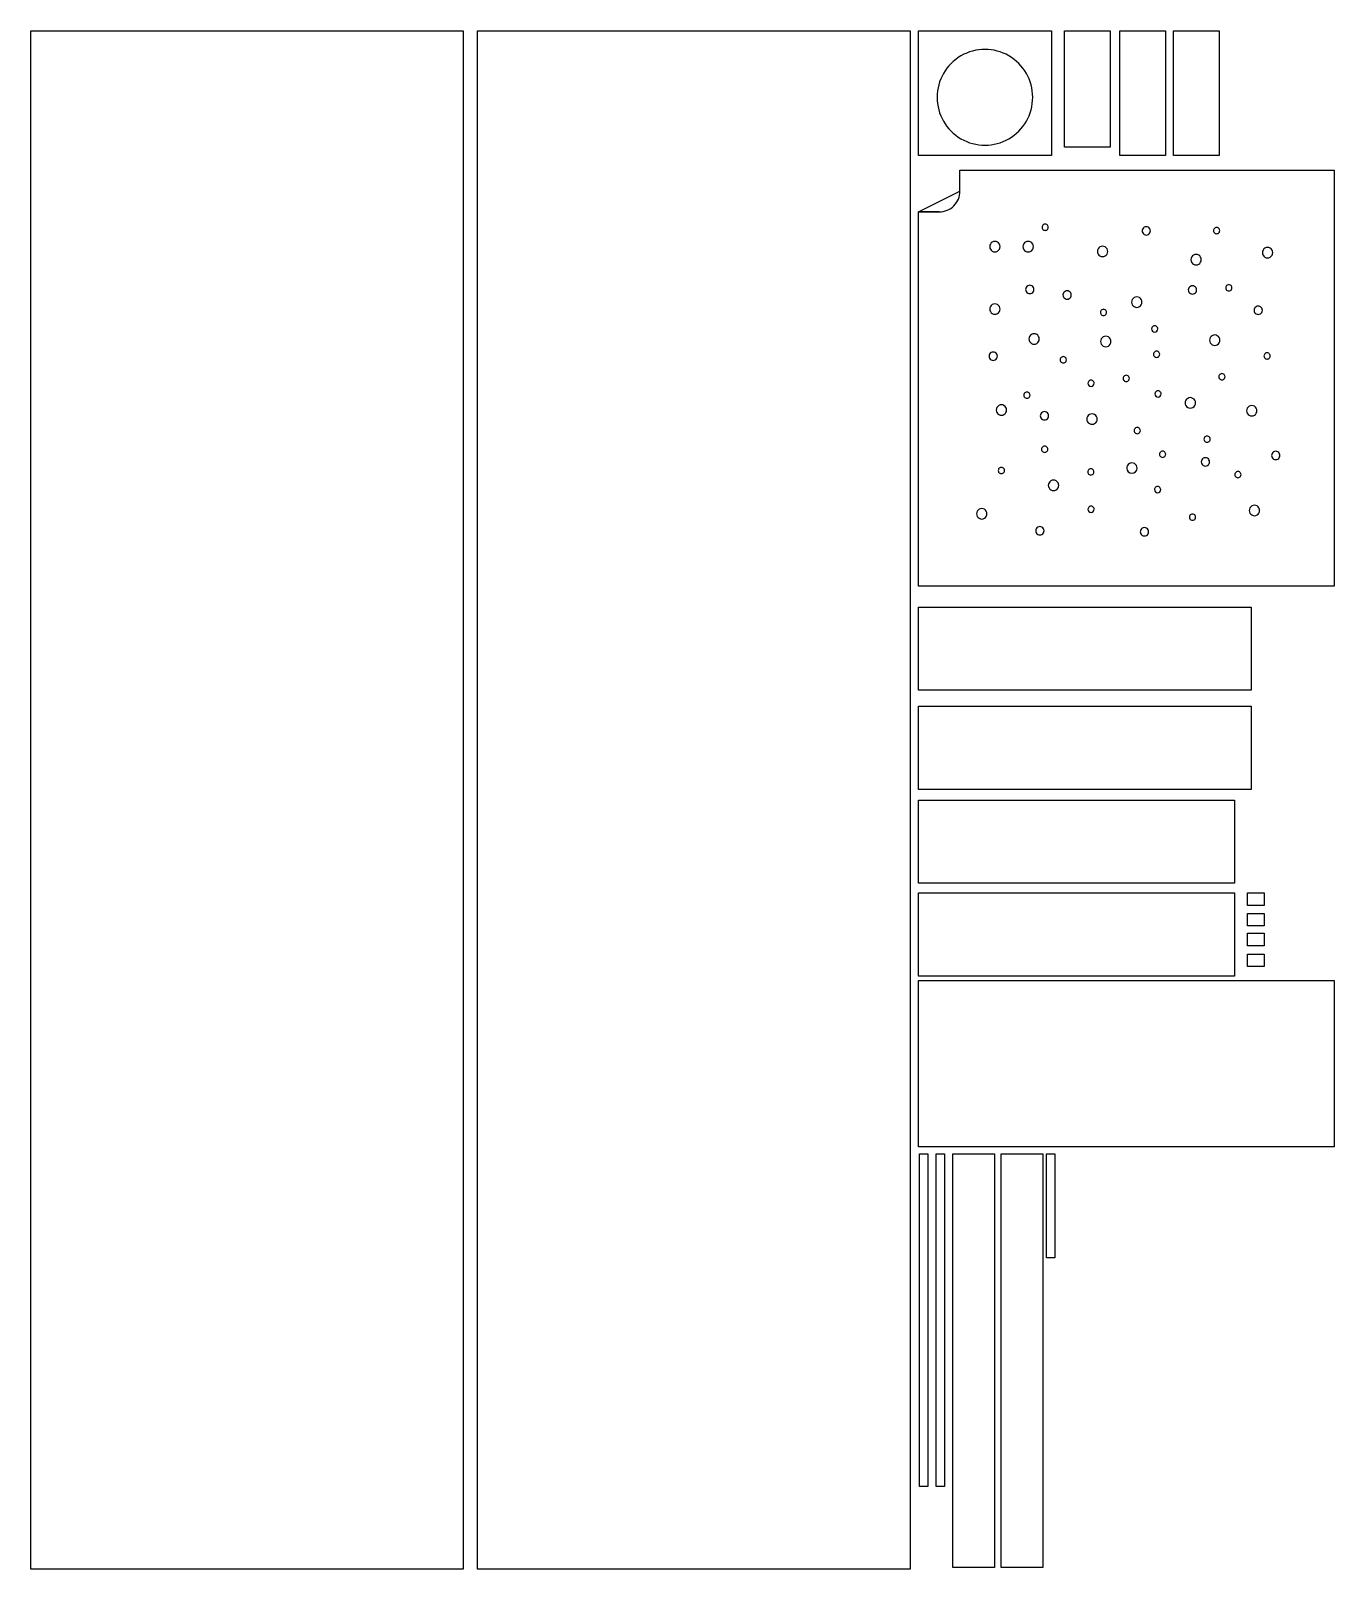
# Model space of a CAD drawing. Extents: x 4 to 318, y 226 to 596.
import ezdxf

# ---------------------------------------------------------------- set-up
doc = ezdxf.new("R2010")
doc.units = 0
doc.layers.get('0').update_dxf_attribs({"linetype": 'CONTINUOUS'})

msp = doc.modelspace()

# ---------------------------------------------------------------- linework, layer by layer
at = {"color": 7}
for points in [[(108.300627, 595.73105), (108.300627, 225.73104), (4.300626, 225.73104), (4.300626, 595.73105), (108.300627, 595.73105), (108.300627, 595.73105)], [(111.736892, 225.73104), (111.736892, 595.73105), (215.736892, 595.73105), (215.736892, 225.73104), (111.736892, 225.73104), (111.736892, 225.73104)], [(217.747952, 565.73104), (217.747952, 595.73105), (249.747944, 595.73105), (249.747944, 565.73104), (217.747952, 565.73104), (217.747952, 565.73104)], [(252.904797, 595.73105), (263.904803, 595.73105), (263.904803, 567.731038), (252.904797, 567.731038), (252.904797, 595.73105), (252.904797, 595.73105)], [(277.182089, 595.73105), (277.182089, 565.73104), (266.182083, 565.73104), (266.182083, 595.73105), (277.182089, 595.73105), (277.182089, 595.73105)], [(290.092582, 565.73104), (279.092564, 565.73104), (279.092564, 595.73105), (290.092582, 595.73105), (290.092582, 565.73104), (290.092582, 565.73104)], [(245.247939, 579.731026), (245.247939, 579.731026)], [(227.74796, 557.182799), (227.74796, 562.182798), (317.74796, 562.182798), (317.74796, 462.1828), (217.747952, 462.1828), (217.747952, 552.182496), (217.747952, 552.182496)], [(217.747952, 552.182496), (222.747942, 552.182801)], [(248.978098, 548.468017), (248.978098, 548.468017)], [(273.559456, 547.605205), (273.559456, 547.605205)], [(290.220626, 547.662724), (290.220626, 547.662724)], [(237.398718, 543.808822), (237.398718, 543.808822)], [(245.398702, 543.808822), (245.398702, 543.808822)], [(263.283124, 542.658402), (263.283124, 542.658402)], [(285.781637, 540.682172), (285.781637, 540.682172)], [(302.972583, 542.370798), (302.972583, 542.370798)], [(245.546756, 533.512573), (245.546756, 533.512573)], [(284.661017, 533.397534), (284.661017, 533.397534)], [(293.154213, 533.91522), (293.154213, 533.91522)], [(254.52004, 532.189592), (254.52004, 532.189592)], [(271.508632, 530.463964), (271.508632, 530.463964)], [(237.398718, 528.808821), (237.398718, 528.808821)], [(263.013207, 527.990565), (263.013207, 527.990565)], [(300.479262, 528.508254), (300.479262, 528.508254)], [(275.322696, 524.021621), (275.322696, 524.021621)], [(246.832137, 521.605739), (246.832137, 521.605739)], [(264.055425, 521.000302), (264.055425, 521.000302)], [(290.260476, 521.318135), (290.260476, 521.318135)], [(236.746079, 517.464232), (236.746079, 517.464232)], [(253.349692, 516.60142), (253.349692, 516.60142)], [(275.782859, 517.924401), (275.782859, 517.924401)], [(302.357536, 517.521755), (302.357536, 517.521755)], [(260.022131, 510.964367), (260.022131, 510.964367)], [(268.477706, 512.114786), (268.477706, 512.114786)], [(291.486082, 512.517433), (291.486082, 512.517433)], [(244.606504, 508.088319), (244.606504, 508.088319)], [(276.127989, 508.375926), (276.127989, 508.375926)], [(238.951787, 504.522024), (238.951787, 504.522024)], [(284.393327, 506.247652), (284.39333, 506.247652)], [(299.176214, 504.349459), (299.176214, 504.349459)], [(249.05554, 503.14152), (249.05554, 503.14152)], [(260.752212, 502.336227), (260.752212, 502.336227)], [(271.123681, 499.575221), (271.123681, 499.575221)], [(287.919781, 497.504469), (287.919781, 497.504469)], [(248.863064, 495.088588), (248.863064, 495.088588)], [(277.220894, 493.880649), (277.220894, 493.880649)], [(304.678306, 493.593044), (304.678306, 493.593044)], [(238.451774, 489.969226), (238.451774, 489.969226)], [(259.964614, 489.6241), (259.964614, 489.6241)], [(270.35821, 490.544435), (270.35821, 490.544435)], [(287.767155, 492.039978), (287.767155, 492.039978)], [(295.339996, 488.991369), (295.339996, 488.991369)], [(251.491344, 486.402928), (251.491344, 486.402928)], [(276.012955, 485.367551), (276.012955, 485.367551)], [(234.235063, 479.557936), (234.235063, 479.557936)], [(260.022131, 480.650833), (260.022131, 480.650833)], [(284.411025, 478.752643), (284.411025, 478.752643)], [(299.808928, 480.363229), (299.808928, 480.363229)], [(247.962663, 475.473949), (247.962663, 475.473949)], [(273.099293, 475.243867), (273.099293, 475.243867)], [(217.747952, 457.131285), (297.747972, 457.131285), (297.747972, 437.131286), (217.747952, 437.131286), (217.747952, 457.131285), (217.747952, 457.131285)], [(217.747952, 433.261198), (297.747972, 433.261198), (297.747972, 413.261198), (217.747952, 413.261198), (217.747952, 433.261198), (217.747952, 433.261198)], [(293.747952, 410.718102), (293.747952, 390.718103), (217.747952, 390.718103), (217.747952, 410.718102), (293.747952, 410.718102), (293.747952, 410.718102)], [(217.747952, 368.385974), (217.747952, 388.385973), (293.747952, 388.385973), (293.747952, 368.385974), (217.747952, 368.385974), (217.747952, 368.385974)], [(300.925315, 385.385974), (296.925323, 385.385974), (296.925323, 388.385973), (300.925315, 388.385973), (300.925315, 385.385974), (300.925315, 385.385974)], [(300.925315, 380.472682), (296.925323, 380.472682), (296.925323, 383.472682), (300.925315, 383.472682), (300.925315, 380.472682), (300.925315, 380.472682)], [(300.925315, 375.684297), (296.925323, 375.684297), (296.925323, 378.684297), (300.925315, 378.684297), (300.925315, 375.684297), (300.925315, 375.684297)], [(300.925315, 373.649266), (300.925315, 370.649266), (296.925323, 370.649266), (296.925323, 373.649266), (300.925315, 373.649266), (300.925315, 373.649266)], [(217.747952, 327.328076), (217.747952, 367.328078), (317.74796, 367.328078), (317.74796, 327.328076), (217.747952, 327.328076), (217.747952, 327.328076)], [(218.04691, 245.66201), (218.04691, 325.662008), (220.046906, 325.662008), (220.046906, 245.66201), (218.04691, 245.66201), (218.04691, 245.66201)], [(224.005213, 325.662008), (224.005213, 245.66201), (222.005217, 245.66201), (222.005217, 325.662008), (224.005213, 325.662008), (224.005213, 325.662008)], [(236.015603, 325.662008), (236.015603, 226.16201), (226.015595, 226.16201), (226.015595, 325.662008), (236.015603, 325.662008), (236.015603, 325.662008)], [(237.68142, 325.662008), (247.681428, 325.662008), (247.681428, 226.16201), (237.68142, 226.16201), (237.68142, 325.662008), (237.68142, 325.662008)], [(248.521942, 300.66201), (248.521942, 325.662008), (250.521938, 325.662008), (250.521938, 300.66201), (248.521942, 300.66201), (248.521942, 300.66201)]]:
    msp.add_lwpolyline(points, close=True, dxfattribs=at)
for points in [[(227.993788, 589.702327), (224.433562, 587.644846), (222.242803, 583.84301), (222.247957, 579.731026)], [(239.502108, 589.702327), (235.941882, 591.759809), (231.554014, 591.759809), (227.993788, 589.702327)], [(245.247939, 579.731026), (245.253092, 583.84301), (243.062334, 587.644846), (239.502108, 589.702327)], [(222.247957, 579.731026), (222.242803, 575.619042), (224.433562, 571.817205), (227.993788, 569.759724)], [(239.502108, 569.759724), (243.062334, 571.817205), (245.253092, 575.619042), (245.247939, 579.731026)], [(227.993788, 569.759724), (231.554014, 567.702243), (235.941882, 567.702243), (239.502108, 569.759724)], [(226.283487, 553.64726), (227.221172, 554.584942), (227.747959, 555.856714), (227.74796, 557.182799)], [(222.747942, 552.182801), (224.074027, 552.182796), (225.345801, 552.709578), (226.283487, 553.64726)], [(247.852079, 549.120505), (247.619506, 548.985737), (247.476838, 548.736812), (247.478115, 548.468017)], [(247.478115, 548.468017), (247.476838, 548.199222), (247.619506, 547.950297), (247.852079, 547.815529)], [(248.604135, 549.120505), (248.371562, 549.255273), (248.084651, 549.255273), (247.852079, 549.120505)], [(247.852079, 547.815529), (248.084651, 547.680762), (248.371562, 547.680762), (248.604135, 547.815529)], [(248.978098, 548.468017), (248.979375, 548.736812), (248.836708, 548.985737), (248.604135, 549.120505)], [(248.604135, 547.815529), (248.836708, 547.950297), (248.979375, 548.199222), (248.978098, 548.468017)], [(272.058885, 548.472886), (271.749192, 548.293811), (271.558749, 547.962943), (271.55946, 547.605205)], [(271.55946, 547.605205), (271.558749, 547.247466), (271.749192, 546.916598), (272.058885, 546.737523)], [(273.060032, 548.472886), (272.750339, 548.651961), (272.368577, 548.651961), (272.058885, 548.472886)], [(273.559456, 547.605205), (273.560167, 547.962943), (273.369724, 548.293811), (273.060032, 548.472886)], [(273.060032, 546.737523), (273.369724, 546.916598), (273.560167, 547.247466), (273.559456, 547.605205)], [(289.094606, 548.315212), (288.862033, 548.180445), (288.719366, 547.931519), (288.720643, 547.662724)], [(288.720643, 547.662724), (288.719366, 547.393929), (288.862033, 547.145004), (289.094606, 547.010236)], [(289.846663, 548.315212), (289.61409, 548.44998), (289.327179, 548.44998), (289.094606, 548.315212)], [(290.220626, 547.662724), (290.221903, 547.931519), (290.079235, 548.180445), (289.846663, 548.315212)], [(289.846663, 547.010236), (290.079235, 547.145004), (290.221903, 547.393929), (290.220626, 547.662724)], [(235.523711, 544.891357), (235.136958, 544.668066), (234.898709, 544.255405), (234.898709, 543.808822)], [(236.773716, 544.891357), (236.386963, 545.114649), (235.910464, 545.114649), (235.523711, 544.891357)], [(237.398718, 543.808822), (237.398718, 544.255405), (237.160469, 544.668066), (236.773716, 544.891357)], [(243.522298, 544.895434), (243.134829, 544.671054), (242.896967, 544.256567), (242.898721, 543.808822)], [(244.775125, 544.895434), (244.387656, 545.119815), (243.909767, 545.119815), (243.522298, 544.895434)], [(245.398702, 543.808822), (245.400456, 544.256567), (245.162594, 544.671054), (244.775125, 544.895434)], [(262.659547, 543.745015), (262.272078, 543.969395), (261.79419, 543.969395), (261.40672, 543.745015)], [(272.058885, 546.737523), (272.368577, 546.558448), (272.750339, 546.558448), (273.060032, 546.737523)], [(289.094606, 547.010236), (289.327179, 546.875469), (289.61409, 546.875469), (289.846663, 547.010236)], [(234.898709, 543.808822), (234.898709, 543.362238), (235.136958, 542.949578), (235.523711, 542.726286)], [(235.523711, 542.726286), (235.910464, 542.502994), (236.386963, 542.502994), (236.773716, 542.726286)], [(236.773716, 542.726286), (237.160469, 542.949578), (237.398718, 543.362238), (237.398718, 543.808822)], [(242.898721, 543.808822), (242.896967, 543.361076), (243.134829, 542.94659), (243.522298, 542.722209)], [(243.522298, 542.722209), (243.909767, 542.497829), (244.387656, 542.497829), (244.775125, 542.722209)], [(244.775125, 542.722209), (245.162594, 542.94659), (245.400456, 543.361076), (245.398702, 543.808822)], [(261.40672, 543.745015), (261.019251, 543.520634), (260.781389, 543.106147), (260.783143, 542.658402)], [(260.783143, 542.658402), (260.781389, 542.210657), (261.019251, 541.79617), (261.40672, 541.57179)], [(261.40672, 541.57179), (261.79419, 541.347409), (262.272078, 541.347409), (262.659547, 541.57179)], [(263.283124, 542.658402), (263.284879, 543.106147), (263.047016, 543.520634), (262.659547, 543.745015)], [(262.659547, 541.57179), (263.047016, 541.79617), (263.284879, 542.210657), (263.283124, 542.658402)], [(283.905233, 541.768784), (283.517764, 541.544404), (283.279902, 541.129917), (283.281656, 540.682172)], [(283.281656, 540.682172), (283.279902, 540.234427), (283.517764, 539.81994), (283.905233, 539.59556)], [(285.15806, 541.768784), (284.770591, 541.993165), (284.292702, 541.993165), (283.905233, 541.768784)], [(285.781637, 540.682172), (285.783392, 541.129917), (285.545529, 541.544404), (285.15806, 541.768784)], [(285.15806, 539.59556), (285.545529, 539.81994), (285.783392, 540.234427), (285.781637, 540.682172)], [(301.096179, 543.45741), (300.70871, 543.23303), (300.470848, 542.818543), (300.472602, 542.370798)], [(300.472602, 542.370798), (300.470848, 541.923053), (300.70871, 541.508566), (301.096179, 541.284186)], [(302.349006, 543.45741), (301.961537, 543.681791), (301.483648, 543.681791), (301.096179, 543.45741)], [(301.096179, 541.284186), (301.483648, 541.059805), (301.961537, 541.059805), (302.349006, 541.284186)], [(302.972583, 542.370798), (302.974337, 542.818543), (302.736475, 543.23303), (302.349006, 543.45741)], [(302.349006, 541.284186), (302.736475, 541.508566), (302.974337, 541.923053), (302.972583, 542.370798)], [(283.905233, 539.59556), (284.292702, 539.371179), (284.770591, 539.371179), (285.15806, 539.59556)], [(244.046184, 534.380255), (243.736492, 534.20118), (243.546049, 533.870312), (243.54676, 533.512573)], [(243.54676, 533.512573), (243.546049, 533.154835), (243.736492, 532.823966), (244.046184, 532.644892)], [(245.047332, 534.380255), (244.737639, 534.55933), (244.355877, 534.55933), (244.046184, 534.380255)], [(245.546756, 533.512573), (245.547467, 533.870312), (245.357024, 534.20118), (245.047332, 534.380255)], [(245.047332, 532.644892), (245.357024, 532.823966), (245.547467, 533.154835), (245.546756, 533.512573)], [(253.019468, 533.057273), (252.709775, 532.878199), (252.519333, 532.54733), (252.520044, 532.189592)], [(254.020615, 533.057273), (253.710923, 533.236348), (253.32916, 533.236348), (253.019468, 533.057273)], [(254.52004, 532.189592), (254.520751, 532.54733), (254.330308, 532.878199), (254.020615, 533.057273)], [(283.160446, 534.265216), (282.850753, 534.086141), (282.66031, 533.755272), (282.661021, 533.397534)], [(282.661021, 533.397534), (282.66031, 533.039796), (282.850753, 532.708927), (283.160446, 532.529852)], [(284.161593, 534.265216), (283.8519, 534.44429), (283.470138, 534.44429), (283.160446, 534.265216)], [(284.661017, 533.397534), (284.661728, 533.755272), (284.471286, 534.086141), (284.161593, 534.265216)], [(284.161593, 532.529852), (284.471286, 532.708927), (284.661728, 533.039796), (284.661017, 533.397534)], [(292.029205, 534.564744), (291.797152, 534.430768), (291.654202, 534.183171), (291.654202, 533.91522)], [(291.654202, 533.91522), (291.654202, 533.647269), (291.797152, 533.399672), (292.029205, 533.265696)], [(292.77921, 534.564744), (292.547158, 534.698719), (292.261257, 534.698719), (292.029205, 534.564744)], [(292.029205, 533.265696), (292.261257, 533.13172), (292.547158, 533.13172), (292.77921, 533.265696)], [(293.154213, 533.91522), (293.154213, 534.183171), (293.011263, 534.430768), (292.77921, 534.564744)], [(292.77921, 533.265696), (293.011263, 533.399672), (293.154213, 533.647269), (293.154213, 533.91522)], [(235.523711, 529.891356), (235.136958, 529.668065), (234.898709, 529.255404), (234.898709, 528.808821)], [(236.773716, 529.891356), (236.386963, 530.114648), (235.910464, 530.114648), (235.523711, 529.891356)], [(237.398718, 528.808821), (237.398718, 529.255404), (237.160469, 529.668065), (236.773716, 529.891356)], [(244.046184, 532.644892), (244.355877, 532.465817), (244.737639, 532.465817), (245.047332, 532.644892)], [(252.520044, 532.189592), (252.519333, 531.831853), (252.709775, 531.500985), (253.019468, 531.32191)], [(253.019468, 531.32191), (253.32916, 531.142835), (253.710923, 531.142835), (254.020615, 531.32191)], [(254.020615, 531.32191), (254.330308, 531.500985), (254.520751, 531.831853), (254.52004, 532.189592)], [(269.633625, 531.546499), (269.246872, 531.323208), (269.008623, 530.910547), (269.008623, 530.463964)], [(269.008623, 530.463964), (269.008623, 530.01738), (269.246872, 529.60472), (269.633625, 529.381428)], [(270.88363, 531.546499), (270.496877, 531.769791), (270.020378, 531.769791), (269.633625, 531.546499)], [(269.633625, 529.381428), (270.020378, 529.158136), (270.496877, 529.158136), (270.88363, 529.381428)], [(271.508632, 530.463964), (271.508632, 530.910547), (271.270383, 531.323208), (270.88363, 531.546499)], [(270.88363, 529.381428), (271.270383, 529.60472), (271.508632, 530.01738), (271.508632, 530.463964)], [(283.160446, 532.529852), (283.470138, 532.350778), (283.8519, 532.350778), (284.161593, 532.529852)], [(298.978671, 529.375994), (298.668968, 529.196904), (298.47853, 528.866009), (298.479266, 528.508254)], [(299.979858, 529.375994), (299.670156, 529.555084), (299.288373, 529.555084), (298.978671, 529.375994)], [(300.479262, 528.508254), (300.479999, 528.866009), (300.289561, 529.196904), (299.979858, 529.375994)], [(234.898709, 528.808821), (234.898709, 528.362237), (235.136958, 527.949577), (235.523711, 527.726285)], [(235.523711, 527.726285), (235.910464, 527.502993), (236.386963, 527.502993), (236.773716, 527.726285)], [(236.773716, 527.726285), (237.160469, 527.949577), (237.398718, 528.362237), (237.398718, 528.808821)], [(261.887187, 528.643053), (261.654614, 528.508286), (261.511947, 528.25936), (261.513224, 527.990565)], [(261.513224, 527.990565), (261.511947, 527.72177), (261.654614, 527.472845), (261.887187, 527.338077)], [(262.639244, 528.643053), (262.406671, 528.777821), (262.11976, 528.777821), (261.887187, 528.643053)], [(261.887187, 527.338077), (262.11976, 527.20331), (262.406671, 527.20331), (262.639244, 527.338077)], [(263.013207, 527.990565), (263.014484, 528.25936), (262.871817, 528.508286), (262.639244, 528.643053)], [(262.639244, 527.338077), (262.871817, 527.472845), (263.014484, 527.72177), (263.013207, 527.990565)], [(298.479266, 528.508254), (298.47853, 528.150499), (298.668968, 527.819604), (298.978671, 527.640514)], [(298.978671, 527.640514), (299.288373, 527.461424), (299.670156, 527.461424), (299.979858, 527.640514)], [(299.979858, 527.640514), (300.289561, 527.819604), (300.479999, 528.150499), (300.479262, 528.508254)], [(244.955733, 522.692352), (244.568264, 522.467971), (244.330402, 522.053484), (244.332156, 521.605739)], [(246.20856, 522.692352), (245.821091, 522.916732), (245.343202, 522.916732), (244.955733, 522.692352)], [(246.832137, 521.605739), (246.833891, 522.053484), (246.596029, 522.467971), (246.20856, 522.692352)], [(262.180419, 522.082838), (261.793666, 521.859546), (261.555416, 521.446886), (261.555416, 521.000302)], [(263.430423, 522.082838), (263.04367, 522.306129), (262.567171, 522.306129), (262.180419, 522.082838)], [(264.055425, 521.000302), (264.055425, 521.446886), (263.817176, 521.859546), (263.430423, 522.082838)], [(274.197688, 524.671145), (273.965635, 524.537169), (273.822685, 524.289572), (273.822685, 524.021621)], [(273.822685, 524.021621), (273.822685, 523.607404), (274.158474, 523.271615), (274.57269, 523.271615)], [(274.947693, 524.671145), (274.715641, 524.80512), (274.42974, 524.80512), (274.197688, 524.671145)], [(274.57269, 523.271615), (274.986907, 523.271615), (275.322696, 523.607404), (275.322696, 524.021621)], [(275.322696, 524.021621), (275.322696, 524.289572), (275.179746, 524.537169), (274.947693, 524.671145)], [(288.385469, 522.400671), (287.998716, 522.177379), (287.760466, 521.764719), (287.760466, 521.318135)], [(289.635473, 522.400671), (289.248721, 522.623962), (288.772221, 522.623962), (288.385469, 522.400671)], [(290.260476, 521.318135), (290.260476, 521.764719), (290.022226, 522.177379), (289.635473, 522.400671)], [(235.246061, 518.330268), (234.936656, 518.151633), (234.746055, 517.821502), (234.746055, 517.464232)], [(236.246073, 518.330268), (235.936668, 518.508903), (235.555466, 518.508903), (235.246061, 518.330268)], [(236.746079, 517.464232), (236.746079, 517.821502), (236.555478, 518.151633), (236.246073, 518.330268)], [(244.332156, 521.605739), (244.330402, 521.157994), (244.568264, 520.743507), (244.955733, 520.519127)], [(244.955733, 520.519127), (245.343202, 520.294746), (245.821091, 520.294746), (246.20856, 520.519127)], [(246.20856, 520.519127), (246.596029, 520.743507), (246.833891, 521.157994), (246.832137, 521.605739)], [(261.555416, 521.000302), (261.555416, 520.553718), (261.793666, 520.141058), (262.180419, 519.917766)], [(262.180419, 519.917766), (262.567171, 519.694474), (263.04367, 519.694474), (263.430423, 519.917766)], [(263.430423, 519.917766), (263.817176, 520.141058), (264.055425, 520.553718), (264.055425, 521.000302)], [(274.656831, 518.576914), (274.424254, 518.44214), (274.281589, 518.193204), (274.282876, 517.924401)], [(275.408905, 518.576914), (275.176328, 518.711688), (274.889408, 518.711688), (274.656831, 518.576914)], [(275.782859, 517.924401), (275.784147, 518.193204), (275.641482, 518.44214), (275.408905, 518.576914)], [(287.760466, 521.318135), (287.760466, 520.871551), (287.998716, 520.458891), (288.385469, 520.235599)], [(288.385469, 520.235599), (288.772221, 520.012307), (289.248721, 520.012307), (289.635473, 520.235599)], [(289.635473, 520.235599), (290.022226, 520.458891), (290.260476, 520.871551), (290.260476, 521.318135)], [(301.231516, 518.174243), (300.998943, 518.039475), (300.856276, 517.79055), (300.857553, 517.521755)], [(301.983573, 518.174243), (301.751, 518.309011), (301.464089, 518.309011), (301.231516, 518.174243)], [(302.357536, 517.521755), (302.358813, 517.79055), (302.216146, 518.039475), (301.983573, 518.174243)], [(234.746055, 517.464232), (234.746055, 517.106963), (234.936656, 516.776832), (235.246061, 516.598197)], [(235.246061, 516.598197), (235.555466, 516.419562), (235.936668, 516.419562), (236.246073, 516.598197)], [(236.246073, 516.598197), (236.555478, 516.776832), (236.746079, 517.106963), (236.746079, 517.464232)], [(252.223664, 517.253933), (251.991087, 517.119158), (251.848422, 516.870222), (251.849709, 516.60142)], [(251.849709, 516.60142), (251.848422, 516.332618), (251.991087, 516.083681), (252.223664, 515.948907)], [(252.975738, 517.253933), (252.74316, 517.388707), (252.456241, 517.388707), (252.223664, 517.253933)], [(252.223664, 515.948907), (252.456241, 515.814133), (252.74316, 515.814133), (252.975738, 515.948907)], [(253.349692, 516.60142), (253.35098, 516.870222), (253.208315, 517.119158), (252.975738, 517.253933)], [(252.975738, 515.948907), (253.208315, 516.083681), (253.35098, 516.332618), (253.349692, 516.60142)], [(274.282876, 517.924401), (274.281589, 517.655599), (274.424254, 517.406663), (274.656831, 517.271889)], [(274.656831, 517.271889), (274.889408, 517.137115), (275.176328, 517.137115), (275.408905, 517.271889)], [(275.408905, 517.271889), (275.641482, 517.406663), (275.784147, 517.655599), (275.782859, 517.924401)], [(300.857553, 517.521755), (300.856276, 517.25296), (300.998943, 517.004035), (301.231516, 516.869267)], [(301.231516, 516.869267), (301.464089, 516.734499), (301.751, 516.734499), (301.983573, 516.869267)], [(301.983573, 516.869267), (302.216146, 517.004035), (302.358813, 517.25296), (302.357536, 517.521755)], [(258.897123, 511.613891), (258.66507, 511.479915), (258.52212, 511.232318), (258.52212, 510.964367)], [(258.52212, 510.964367), (258.52212, 510.55015), (258.857909, 510.214361), (259.272126, 510.214361)], [(259.647128, 511.613891), (259.415076, 511.747866), (259.129175, 511.747866), (258.897123, 511.613891)], [(259.272126, 510.214361), (259.686342, 510.214361), (260.022131, 510.55015), (260.022131, 510.964367)], [(260.022131, 510.964367), (260.022131, 511.232318), (259.879181, 511.479915), (259.647128, 511.613891)], [(267.352698, 512.76431), (267.120646, 512.630335), (266.977695, 512.382738), (266.977695, 512.114786)], [(266.977695, 512.114786), (266.977695, 511.846835), (267.120646, 511.599238), (267.352698, 511.465263)], [(268.102704, 512.76431), (267.870651, 512.898286), (267.584751, 512.898286), (267.352698, 512.76431)], [(267.352698, 511.465263), (267.584751, 511.331287), (267.870651, 511.331287), (268.102704, 511.465263)], [(268.477706, 512.114786), (268.477706, 512.382738), (268.334756, 512.630335), (268.102704, 512.76431)], [(268.102704, 511.465263), (268.334756, 511.599238), (268.477706, 511.846835), (268.477706, 512.114786)], [(290.360054, 513.169946), (290.127476, 513.035171), (289.984811, 512.786235), (289.986099, 512.517433)], [(289.986099, 512.517433), (289.984811, 512.248631), (290.127476, 511.999694), (290.360054, 511.86492)], [(291.112127, 513.169946), (290.87955, 513.30472), (290.592631, 513.30472), (290.360054, 513.169946)], [(290.360054, 511.86492), (290.592631, 511.730146), (290.87955, 511.730146), (291.112127, 511.86492)], [(291.486082, 512.517433), (291.48737, 512.786235), (291.344705, 513.035171), (291.112127, 513.169946)], [(291.112127, 511.86492), (291.344705, 511.999694), (291.48737, 512.248631), (291.486082, 512.517433)], [(243.480485, 508.740807), (243.247912, 508.606039), (243.105244, 508.357114), (243.106521, 508.088319)], [(243.106521, 508.088319), (243.105244, 507.819524), (243.247912, 507.570599), (243.480485, 507.435831)], [(244.232541, 508.740807), (243.999968, 508.875575), (243.713057, 508.875575), (243.480485, 508.740807)], [(243.480485, 507.435831), (243.713057, 507.301064), (243.999968, 507.301064), (244.232541, 507.435831)], [(244.606504, 508.088319), (244.607781, 508.357114), (244.465114, 508.606039), (244.232541, 508.740807)], [(244.232541, 507.435831), (244.465114, 507.570599), (244.607781, 507.819524), (244.606504, 508.088319)], [(275.002981, 509.02545), (274.770928, 508.891475), (274.627978, 508.643877), (274.627978, 508.375926)], [(274.627978, 508.375926), (274.627978, 507.96171), (274.963767, 507.625921), (275.377983, 507.625921)], [(275.752986, 509.02545), (275.520934, 509.159426), (275.235033, 509.159426), (275.002981, 509.02545)], [(275.377983, 507.625921), (275.7922, 507.625921), (276.127989, 507.96171), (276.127989, 508.375926)], [(276.127989, 508.375926), (276.127989, 508.643877), (275.985039, 508.891475), (275.752986, 509.02545)], [(282.518317, 507.330187), (282.131564, 507.106896), (281.893315, 506.694235), (281.893318, 506.247652)], [(283.768322, 507.330187), (283.381569, 507.553479), (282.90507, 507.553479), (282.518317, 507.330187)], [(284.393324, 506.247652), (284.393324, 506.694235), (284.155074, 507.106896), (283.768322, 507.330187)], [(237.07678, 505.604559), (236.690027, 505.381268), (236.451778, 504.968607), (236.451778, 504.522024)], [(236.451778, 504.522024), (236.451778, 504.07544), (236.690027, 503.66278), (237.07678, 503.439488)], [(238.326785, 505.604559), (237.940032, 505.827851), (237.463533, 505.827851), (237.07678, 505.604559)], [(237.07678, 503.439488), (237.463533, 503.216196), (237.940032, 503.216196), (238.326785, 503.439488)], [(238.951787, 504.522024), (238.951787, 504.968607), (238.713537, 505.381268), (238.326785, 505.604559)], [(238.326785, 503.439488), (238.713537, 503.66278), (238.951787, 504.07544), (238.951787, 504.522024)], [(247.554968, 504.009201), (247.245276, 503.830126), (247.054833, 503.499258), (247.055544, 503.14152)], [(248.556116, 504.009201), (248.246423, 504.188276), (247.864661, 504.188276), (247.554968, 504.009201)], [(249.05554, 503.14152), (249.056251, 503.499258), (248.865808, 503.830126), (248.556116, 504.009201)], [(258.877205, 503.418762), (258.490452, 503.195471), (258.252203, 502.78281), (258.252203, 502.336227)], [(260.12721, 503.418762), (259.740457, 503.642054), (259.263958, 503.642054), (258.877205, 503.418762)], [(260.752212, 502.336227), (260.752212, 502.78281), (260.513962, 503.195471), (260.12721, 503.418762)], [(281.893318, 506.247652), (281.893318, 505.801068), (282.131567, 505.388408), (282.51832, 505.165116)], [(282.51832, 505.165116), (282.905073, 504.941824), (283.381572, 504.941824), (283.768324, 505.165116)], [(283.768324, 505.165116), (284.155077, 505.388408), (284.393327, 505.801068), (284.393327, 506.247652)], [(297.301207, 505.431995), (296.914455, 505.208703), (296.676205, 504.796043), (296.676205, 504.349459)], [(296.676205, 504.349459), (296.676205, 503.902875), (296.914455, 503.490215), (297.301207, 503.266923)], [(298.551212, 505.431995), (298.164459, 505.655286), (297.68796, 505.655286), (297.301207, 505.431995)], [(297.301207, 503.266923), (297.68796, 503.043631), (298.164459, 503.043631), (298.551212, 503.266923)], [(299.176214, 504.349459), (299.176214, 504.796043), (298.937965, 505.208703), (298.551212, 505.431995)], [(298.551212, 503.266923), (298.937965, 503.490215), (299.176214, 503.902875), (299.176214, 504.349459)], [(247.055544, 503.14152), (247.054833, 502.783781), (247.245276, 502.452913), (247.554968, 502.273838)], [(247.554968, 502.273838), (247.864661, 502.094763), (248.246423, 502.094763), (248.556116, 502.273838)], [(248.556116, 502.273838), (248.865808, 502.452913), (249.056251, 502.783781), (249.05554, 503.14152)], [(258.252203, 502.336227), (258.252203, 501.889643), (258.490452, 501.476983), (258.877205, 501.253691)], [(258.877205, 501.253691), (259.263958, 501.030399), (259.740457, 501.030399), (260.12721, 501.253691)], [(260.12721, 501.253691), (260.513962, 501.476983), (260.752212, 501.889643), (260.752212, 502.336227)], [(269.998673, 500.224745), (269.76662, 500.09077), (269.62367, 499.843172), (269.62367, 499.575221)], [(269.62367, 499.575221), (269.62367, 499.30727), (269.76662, 499.059673), (269.998673, 498.925697)], [(270.748678, 500.224745), (270.516626, 500.358721), (270.230725, 500.358721), (269.998673, 500.224745)], [(271.123681, 499.575221), (271.123681, 499.843172), (270.980731, 500.09077), (270.748678, 500.224745)], [(270.748678, 498.925697), (270.980731, 499.059673), (271.123681, 499.30727), (271.123681, 499.575221)], [(248.48911, 495.741101), (248.256533, 495.875875), (247.969613, 495.875875), (247.737036, 495.741101)], [(269.998673, 498.925697), (270.230725, 498.791722), (270.516626, 498.791722), (270.748678, 498.925697)], [(286.793753, 498.156982), (286.561175, 498.022208), (286.41851, 497.773272), (286.419798, 497.504469)], [(286.419798, 497.504469), (286.41851, 497.235667), (286.561175, 496.986731), (286.793753, 496.851957)], [(287.545826, 498.156982), (287.313249, 498.291756), (287.02633, 498.291756), (286.793753, 498.156982)], [(286.793753, 496.851957), (287.02633, 496.717182), (287.313249, 496.717182), (287.545826, 496.851957)], [(287.919781, 497.504469), (287.921069, 497.773272), (287.778404, 498.022208), (287.545826, 498.156982)], [(287.545826, 496.851957), (287.778404, 496.986731), (287.921069, 497.235667), (287.919781, 497.504469)], [(247.737036, 495.741101), (247.504459, 495.606326), (247.361794, 495.35739), (247.363082, 495.088588)], [(247.363082, 495.088588), (247.361794, 494.819786), (247.504459, 494.570849), (247.737036, 494.436075)], [(247.737036, 494.436075), (247.969613, 494.301301), (248.256533, 494.301301), (248.48911, 494.436075)], [(248.863064, 495.088588), (248.864352, 495.35739), (248.721687, 495.606326), (248.48911, 495.741101)], [(248.48911, 494.436075), (248.721687, 494.570849), (248.864352, 494.819786), (248.863064, 495.088588)], [(276.095886, 494.530172), (275.863834, 494.396197), (275.720883, 494.1486), (275.720883, 493.880649)], [(275.720883, 493.880649), (275.720883, 493.612697), (275.863834, 493.3651), (276.095886, 493.231125)], [(276.845892, 494.530172), (276.613839, 494.664148), (276.327939, 494.664148), (276.095886, 494.530172)], [(276.095886, 493.231125), (276.327939, 493.097149), (276.613839, 493.097149), (276.845892, 493.231125)], [(277.220894, 493.880649), (277.220894, 494.1486), (277.077944, 494.396197), (276.845892, 494.530172)], [(276.845892, 493.231125), (277.077944, 493.3651), (277.220894, 493.612697), (277.220894, 493.880649)], [(286.266583, 492.90766), (285.956891, 492.728585), (285.766448, 492.397717), (285.767159, 492.039978)], [(287.267731, 492.90766), (286.958038, 493.086735), (286.576276, 493.086735), (286.266583, 492.90766)], [(287.767155, 492.039978), (287.767866, 492.397717), (287.577423, 492.728585), (287.267731, 492.90766)], [(303.177734, 494.460726), (302.868042, 494.281651), (302.677599, 493.950783), (302.67831, 493.593044)], [(302.67831, 493.593044), (302.677599, 493.235306), (302.868042, 492.904437), (303.177734, 492.725363)], [(304.178881, 494.460726), (303.869189, 494.639801), (303.487427, 494.639801), (303.177734, 494.460726)], [(303.177734, 492.725363), (303.487427, 492.546288), (303.869189, 492.546288), (304.178881, 492.725363)], [(304.678306, 493.593044), (304.679017, 493.950783), (304.488574, 494.281651), (304.178881, 494.460726)], [(304.178881, 492.725363), (304.488574, 492.904437), (304.679017, 493.235306), (304.678306, 493.593044)], [(237.325746, 490.621739), (237.093168, 490.486965), (236.950503, 490.238029), (236.951791, 489.969226)], [(236.951791, 489.969226), (236.950503, 489.700424), (237.093168, 489.451488), (237.325746, 489.316714)], [(238.077819, 490.621739), (237.845242, 490.756513), (237.558323, 490.756513), (237.325746, 490.621739)], [(237.325746, 489.316714), (237.558323, 489.181939), (237.845242, 489.181939), (238.077819, 489.316714)], [(238.451774, 489.969226), (238.453062, 490.238029), (238.310396, 490.486965), (238.077819, 490.621739)], [(238.077819, 489.316714), (238.310396, 489.451488), (238.453062, 489.700424), (238.451774, 489.969226)], [(258.839606, 490.273624), (258.607553, 490.139648), (258.464603, 489.892051), (258.464603, 489.6241)], [(258.464603, 489.6241), (258.464603, 489.356148), (258.607553, 489.108551), (258.839606, 488.974576)], [(259.589612, 490.273624), (259.357559, 490.407599), (259.071658, 490.407599), (258.839606, 490.273624)], [(258.839606, 488.974576), (259.071658, 488.8406), (259.357559, 488.8406), (259.589611, 488.974576)], [(259.589611, 488.974576), (259.821664, 489.108551), (259.964614, 489.356148), (259.964614, 489.6241)], [(259.964614, 489.6241), (259.964614, 489.892051), (259.821664, 490.139648), (259.589612, 490.273624)], [(268.483203, 491.626971), (268.09645, 491.403679), (267.8582, 490.991018), (267.8582, 490.544435)], [(267.8582, 490.544435), (267.858201, 489.854076), (268.417847, 489.29443), (269.108205, 489.29443)], [(269.733207, 491.626971), (269.346455, 491.850262), (268.869955, 491.850262), (268.483203, 491.626971)], [(269.108205, 489.29443), (269.798563, 489.29443), (270.358209, 489.854076), (270.35821, 490.544435)], [(270.35821, 490.544435), (270.35821, 490.991018), (270.11996, 491.403679), (269.733207, 491.626971)], [(285.767159, 492.039978), (285.766448, 491.68224), (285.956891, 491.351371), (286.266583, 491.172297)], [(286.266583, 491.172297), (286.576276, 490.993222), (286.958038, 490.993222), (287.267731, 491.172297)], [(287.267731, 491.172297), (287.577423, 491.351371), (287.767866, 491.68224), (287.767155, 492.039978)], [(294.214987, 489.640893), (293.982935, 489.506917), (293.839985, 489.25932), (293.839985, 488.991369)], [(293.839985, 488.991369), (293.839985, 488.723418), (293.982935, 488.47582), (294.214987, 488.341845)], [(294.964993, 489.640893), (294.73294, 489.774868), (294.44704, 489.774868), (294.214987, 489.640893)], [(295.339996, 488.991369), (295.339996, 489.25932), (295.197046, 489.506917), (294.964993, 489.640893)], [(294.964993, 488.341845), (295.197046, 488.47582), (295.339996, 488.723418), (295.339996, 488.991369)], [(249.616337, 487.485464), (249.229584, 487.262172), (248.991334, 486.849512), (248.991334, 486.402928)], [(248.991334, 486.402928), (248.991334, 485.956344), (249.229584, 485.543684), (249.616337, 485.320392)], [(250.866341, 487.485464), (250.479589, 487.708756), (250.003089, 487.708756), (249.616337, 487.485464)], [(249.616337, 485.320392), (250.00309, 485.097101), (250.479589, 485.097101), (250.866341, 485.320392)], [(251.491344, 486.402928), (251.491344, 486.849512), (251.253094, 487.262172), (250.866341, 487.485464)], [(250.866341, 485.320392), (251.253094, 485.543684), (251.491344, 485.956344), (251.491344, 486.402928)], [(274.887947, 486.017075), (274.655894, 485.883099), (274.512944, 485.635502), (274.512944, 485.367551)], [(274.512944, 485.367551), (274.512944, 484.953334), (274.848733, 484.617545), (275.26295, 484.617545)], [(275.637952, 486.017075), (275.4059, 486.15105), (275.119999, 486.15105), (274.887947, 486.017075)], [(275.26295, 484.617545), (275.677166, 484.617545), (276.012955, 484.953334), (276.012955, 485.367551)], [(276.012955, 485.367551), (276.012955, 485.635502), (275.870005, 485.883099), (275.637952, 486.017075)], [(294.214987, 488.341845), (294.44704, 488.207869), (294.73294, 488.207869), (294.964993, 488.341845)], [(258.897123, 481.300357), (258.66507, 481.166381), (258.52212, 480.918784), (258.52212, 480.650833)], [(259.647128, 481.300357), (259.415076, 481.434332), (259.129175, 481.434332), (258.897123, 481.300357)], [(260.022131, 480.650833), (260.022131, 480.918784), (259.879181, 481.166381), (259.647128, 481.300357)], [(297.932524, 481.449841), (297.545055, 481.22546), (297.307193, 480.810974), (297.308947, 480.363229)], [(299.185351, 481.449841), (298.797882, 481.674222), (298.319993, 481.674222), (297.932524, 481.449841)], [(299.808928, 480.363229), (299.810683, 480.810974), (299.57282, 481.22546), (299.185351, 481.449841)], [(232.360057, 480.640471), (231.973304, 480.41718), (231.735054, 480.004519), (231.735054, 479.557936)], [(231.735054, 479.557936), (231.735054, 479.111352), (231.973304, 478.698692), (232.360057, 478.4754)], [(233.610061, 480.640471), (233.223308, 480.863763), (232.746809, 480.863763), (232.360057, 480.640471)], [(232.360057, 478.4754), (232.746809, 478.252108), (233.223308, 478.252108), (233.610061, 478.4754)], [(234.235063, 479.557936), (234.235063, 480.004519), (233.996814, 480.41718), (233.610061, 480.640471)], [(233.610061, 478.4754), (233.996814, 478.698692), (234.235063, 479.111352), (234.235063, 479.557936)], [(258.52212, 480.650833), (258.52212, 480.236616), (258.857909, 479.900827), (259.272126, 479.900827)], [(259.272126, 479.900827), (259.686342, 479.900827), (260.022131, 480.236616), (260.022131, 480.650833)], [(283.286017, 479.402167), (283.053964, 479.268191), (282.911014, 479.020594), (282.911014, 478.752643)], [(282.911014, 478.752643), (282.911014, 478.484692), (283.053964, 478.237095), (283.286017, 478.103119)], [(284.036022, 479.402167), (283.80397, 479.536142), (283.518069, 479.536142), (283.286017, 479.402167)], [(283.286017, 478.103119), (283.518069, 477.969143), (283.80397, 477.969143), (284.036022, 478.103119)], [(284.411025, 478.752643), (284.411025, 479.020594), (284.268075, 479.268191), (284.036022, 479.402167)], [(284.036022, 478.103119), (284.268075, 478.237095), (284.411025, 478.484692), (284.411025, 478.752643)], [(297.308947, 480.363229), (297.307193, 479.915483), (297.545055, 479.500997), (297.932524, 479.276616)], [(297.932524, 479.276616), (298.319993, 479.052236), (298.797882, 479.052236), (299.185351, 479.276616)], [(299.185351, 479.276616), (299.57282, 479.500997), (299.810683, 479.915483), (299.808928, 480.363229)], [(246.462645, 476.339985), (246.15324, 476.16135), (245.962638, 475.831219), (245.962638, 475.473949)], [(245.962638, 475.473949), (245.962638, 475.116679), (246.15324, 474.786548), (246.462645, 474.607913)], [(247.462657, 476.339985), (247.153252, 476.51862), (246.772049, 476.51862), (246.462645, 476.339985)], [(246.462645, 474.607913), (246.772049, 474.429278), (247.153252, 474.429278), (247.462657, 474.607913)], [(247.962663, 475.473949), (247.962663, 475.831219), (247.772061, 476.16135), (247.462657, 476.339985)], [(247.462657, 474.607913), (247.772061, 474.786548), (247.962663, 475.116679), (247.962663, 475.473949)], [(271.598721, 476.111549), (271.289029, 475.932474), (271.098586, 475.601605), (271.099297, 475.243867)], [(271.099297, 475.243867), (271.098586, 474.886129), (271.289029, 474.55526), (271.598721, 474.376185)], [(272.599869, 476.111549), (272.290176, 476.290623), (271.908414, 476.290623), (271.598721, 476.111549)], [(271.598721, 474.376185), (271.908414, 474.197111), (272.290176, 474.197111), (272.599869, 474.376185)], [(273.099293, 475.243867), (273.100004, 475.601605), (272.909561, 475.932474), (272.599869, 476.111549)], [(272.599869, 474.376185), (272.909561, 474.55526), (273.100004, 474.886129), (273.099293, 475.243867)]]:
    msp.add_open_spline(points, degree=3, dxfattribs=at)

doc.saveas('drawing.dxf')
